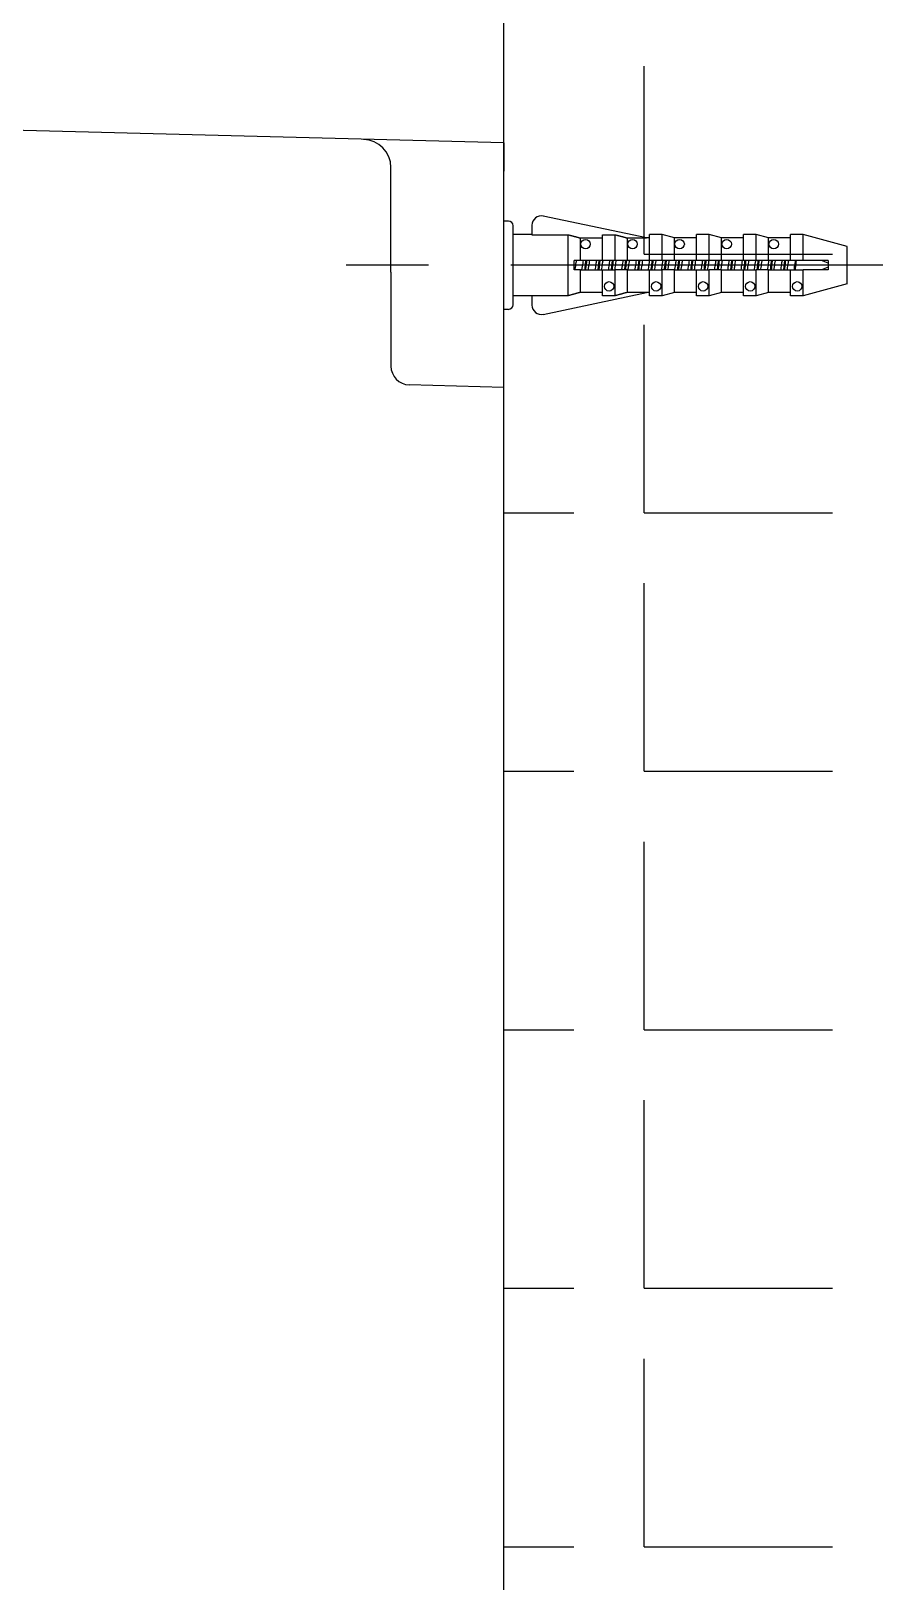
# Model space of a CAD drawing. Header units: millimetres. Extents: x 5066 to 5486, y -1867 to -1273.
# Drawn here: x 5409.86 to 5427.81, y -1768.16 to -1735.16 of the extents above; entities that cross this region are included whole.
import ezdxf

# ---------------------------------------------------------------- set-up
doc = ezdxf.new("R2010")
doc.units = ezdxf.units.MM
doc.header["$LTSCALE"] = 7
doc.header["$MEASUREMENT"] = 0
doc.linetypes.add('CENTER', pattern=[2, 1.25, -0.25, 0.25, -0.25])
for name, color, linetype in [('CL', 1, 'CENTER'), ('DWG', 7, 'CONTINUOUS'), ('HT', 3, 'CONTINUOUS')]:
    doc.layers.add(name, color=color, linetype=linetype)

msp = doc.modelspace()

# ---------------------------------------------------------------- linework, layer by layer
at = {"layer": 'CL', "color": 1, "linetype": 'CENTER'}
msp.add_line((5428.812, -1740.142), (5415.912, -1740.142), dxfattribs=at)
at = {"layer": 'DWG'}
for p, q in [((5419.912, -1737.542), (5419.912, -1731.544)), ((5419.912, -1737.542), (5392.204, -1736.816)), ((5419.912, -1737.542), (5419.912, -1738.142)), ((5417.512, -1738.089), (5417.512, -1738.064)), ((5417.512, -1740.29), (5417.512, -1738.089)), ((5419.912, -1740.343), (5419.912, -1738.142)), ((5422.947, -1739.563), (5420.753, -1739.096)), ((5420.012, -1739.202), (5419.912, -1739.202)), ((5420.112, -1740.982), (5420.112, -1739.302)), ((5420.512, -1739.292), (5420.512, -1739.493)), ((5420.512, -1739.492), (5420.112, -1739.492)), ((5420.512, -1739.493), (5421.279, -1739.493)), ((5421.279, -1740.791), (5421.279, -1739.493)), ((5421.54, -1739.563), (5422.012, -1739.563)), ((5421.54, -1740.042), (5421.54, -1739.563)), ((5422.012, -1740.042), (5422.012, -1739.493)), ((5422.012, -1739.493), (5422.279, -1739.493)), ((5422.279, -1740.042), (5422.279, -1739.493)), ((5422.54, -1740.042), (5422.54, -1739.563)), ((5422.54, -1739.563), (5422.947, -1739.563)), ((5423.012, -1739.562), (5422.944, -1739.562)), ((5423.279, -1739.492), (5423.012, -1739.492)), ((5423.012, -1740.042), (5423.012, -1739.492)), ((5423.279, -1740.042), (5423.279, -1739.492)), ((5423.54, -1739.562), (5423.279, -1739.492)), ((5423.54, -1740.042), (5423.54, -1739.562)), ((5424.012, -1739.562), (5423.54, -1739.562)), ((5424.279, -1739.492), (5424.012, -1739.492)), ((5424.012, -1740.042), (5424.012, -1739.492)), ((5424.279, -1740.042), (5424.279, -1739.492)), ((5424.54, -1739.562), (5424.279, -1739.492)), ((5425.012, -1739.562), (5424.54, -1739.562)), ((5424.54, -1740.042), (5424.54, -1739.562)), ((5425.012, -1740.042), (5425.012, -1739.492)), ((5425.279, -1739.492), (5425.012, -1739.492)), ((5425.279, -1740.042), (5425.279, -1739.492)), ((5425.54, -1739.562), (5425.279, -1739.492)), ((5426.012, -1739.562), (5425.54, -1739.562)), ((5425.54, -1740.042), (5425.54, -1739.562)), ((5426.012, -1740.042), (5426.012, -1739.492)), ((5426.279, -1739.492), (5426.012, -1739.492)), ((5427.212, -1739.742), (5426.279, -1739.492)), ((5426.279, -1740.042), (5426.279, -1739.492)), ((5427.212, -1740.542), (5427.212, -1739.742)), ((5421.412, -1740.242), (5421.412, -1740.042)), ((5421.54, -1740.042), (5421.412, -1740.042)), ((5422.012, -1740.042), (5421.54, -1740.042)), ((5422.279, -1740.042), (5422.012, -1740.042)), ((5422.54, -1740.042), (5422.279, -1740.042)), ((5423.012, -1740.042), (5422.54, -1740.042)), ((5423.279, -1740.042), (5423.012, -1740.042)), ((5423.54, -1740.042), (5423.279, -1740.042)), ((5424.012, -1740.042), (5423.54, -1740.042)), ((5424.279, -1740.042), (5424.012, -1740.042)), ((5424.54, -1740.042), (5424.279, -1740.042)), ((5425.012, -1740.042), (5424.54, -1740.042)), ((5425.279, -1740.042), (5425.012, -1740.042)), ((5425.54, -1740.042), (5425.279, -1740.042)), ((5426.012, -1740.042), (5425.54, -1740.042)), ((5426.279, -1740.042), (5426.012, -1740.042)), ((5426.812, -1740.042), (5426.279, -1740.042)), ((5426.812, -1740.101), (5426.67, -1740.042)), ((5426.812, -1740.042), (5426.812, -1740.242)), ((5417.512, -1740.29), (5417.512, -1742.289)), ((5419.912, -1742.742), (5419.912, -1740.343)), ((5421.54, -1740.242), (5421.412, -1740.242)), ((5421.54, -1740.721), (5421.54, -1740.242)), ((5421.54, -1740.242), (5422.012, -1740.242)), ((5422.012, -1740.791), (5422.012, -1740.242)), ((5422.012, -1740.242), (5422.279, -1740.242)), ((5422.279, -1740.791), (5422.279, -1740.242)), ((5422.54, -1740.242), (5422.279, -1740.242)), ((5422.54, -1740.721), (5422.54, -1740.242)), ((5422.54, -1740.242), (5423.012, -1740.242)), ((5423.012, -1740.792), (5423.012, -1740.242)), ((5423.012, -1740.242), (5423.279, -1740.242)), ((5423.279, -1740.792), (5423.279, -1740.242)), ((5423.54, -1740.242), (5423.279, -1740.242)), ((5423.54, -1740.722), (5423.54, -1740.242)), ((5423.54, -1740.242), (5424.012, -1740.242)), ((5424.012, -1740.242), (5424.279, -1740.242)), ((5424.012, -1740.792), (5424.012, -1740.242)), ((5424.279, -1740.792), (5424.279, -1740.242)), ((5424.54, -1740.242), (5424.279, -1740.242)), ((5424.54, -1740.722), (5424.54, -1740.242)), ((5424.54, -1740.242), (5425.012, -1740.242)), ((5425.012, -1740.792), (5425.012, -1740.242)), ((5425.012, -1740.242), (5425.279, -1740.242)), ((5425.279, -1740.792), (5425.279, -1740.242)), ((5425.54, -1740.242), (5425.279, -1740.242)), ((5425.54, -1740.722), (5425.54, -1740.242)), ((5425.54, -1740.242), (5426.012, -1740.242)), ((5426.012, -1740.792), (5426.012, -1740.242)), ((5426.012, -1740.242), (5426.279, -1740.242)), ((5426.279, -1740.792), (5426.279, -1740.242)), ((5426.812, -1740.242), (5426.279, -1740.242)), ((5426.812, -1740.183), (5426.67, -1740.242)), ((5420.753, -1741.188), (5422.947, -1740.721)), ((5422.012, -1740.721), (5421.54, -1740.721)), ((5422.947, -1740.721), (5422.54, -1740.721)), ((5423.012, -1740.722), (5422.944, -1740.722)), ((5423.54, -1740.722), (5423.279, -1740.792)), ((5424.012, -1740.722), (5423.54, -1740.722)), ((5424.54, -1740.722), (5424.279, -1740.792)), ((5425.012, -1740.722), (5424.54, -1740.722)), ((5425.54, -1740.722), (5425.279, -1740.792)), ((5426.012, -1740.722), (5425.54, -1740.722)), ((5427.212, -1740.542), (5426.279, -1740.792)), ((5420.512, -1740.792), (5420.112, -1740.792)), ((5421.279, -1740.791), (5420.512, -1740.791)), ((5420.512, -1740.791), (5420.512, -1740.992)), ((5422.279, -1740.791), (5422.012, -1740.791)), ((5423.279, -1740.792), (5423.012, -1740.792)), ((5424.279, -1740.792), (5424.012, -1740.792)), ((5425.279, -1740.792), (5425.012, -1740.792)), ((5426.279, -1740.792), (5426.012, -1740.792)), ((5420.012, -1741.082), (5419.912, -1741.082)), ((5419.912, -1742.742), (5417.901, -1742.689))]:
    msp.add_line(p, q, dxfattribs=at)
for centre in [(5421.652, -1739.692), (5422.652, -1739.692), (5423.652, -1739.692), (5424.652, -1739.692), (5425.652, -1739.692), (5422.152, -1740.592), (5423.152, -1740.592), (5424.152, -1740.592), (5425.152, -1740.592), (5426.152, -1740.592)]:
    msp.add_circle(centre, 0.1, dxfattribs=at)
for centre, radius, start, end in [((5416.912, -1738.064), 0.6, 0, 88.5), ((5420.712, -1739.292), 0.2, 78, 180), ((5420.012, -1739.302), 0.1, 0, 90), ((5420.012, -1740.982), 0.1, 270, 0), ((5420.712, -1740.992), 0.2, 180, 282), ((5417.912, -1742.289), 0.4, 180, 268.5)]:
    msp.add_arc(centre, radius, start, end, dxfattribs=at)
for points, weights in [([(5421.279, -1739.493), (5421.417, -1739.53), (5421.54, -1739.563)], [1, 1.00162723805, 1]), ([(5422.279, -1739.493), (5422.417, -1739.53), (5422.54, -1739.563)], [1, 1.00162723817, 1]), ([(5421.54, -1740.721), (5421.417, -1740.754), (5421.279, -1740.791)], [1, 1.00162723754, 1]), ([(5422.54, -1740.721), (5422.417, -1740.754), (5422.279, -1740.791)], [1, 1.001627238, 1])]:
    msp.add_rational_spline(points, weights, degree=2, dxfattribs=at)
for points, knots in [([(5421.429, -1740.242), (5421.43, -1740.236), (5421.438, -1740.185), (5421.448, -1740.115), (5421.457, -1740.055), (5421.459, -1740.042)], [53.0672382, 53.0672382, 53.0672382, 53.0672382, 53.1280746, 53.6067059, 53.746912, 53.746912, 53.746912, 53.746912]), ([(5421.575, -1740.242), (5421.582, -1740.197), (5421.593, -1740.127), (5421.603, -1740.061), (5421.606, -1740.042)], [59.3504235, 59.3504235, 59.3504235, 59.3504235, 59.8289128, 60.0300973, 60.0300973, 60.0300973, 60.0300973]), ([(5421.637, -1740.242), (5421.64, -1740.213), (5421.648, -1740.145), (5421.655, -1740.078), (5421.66, -1740.042)], [59.4375802, 59.4375802, 59.4375802, 59.4375802, 59.6657167, 59.9429407, 59.9429407, 59.9429407, 59.9429407]), ([(5421.657, -1740.242), (5421.658, -1740.234), (5421.665, -1740.168), (5421.673, -1740.099), (5421.68, -1740.042)], [59.4375802, 59.4375802, 59.4375802, 59.4375802, 59.4986323, 59.9429407, 59.9429407, 59.9429407, 59.9429407]), ([(5421.711, -1740.242), (5421.718, -1740.197), (5421.728, -1740.127), (5421.738, -1740.061), (5421.741, -1740.042)], [59.3504235, 59.3504235, 59.3504235, 59.3504235, 59.8289128, 60.0300973, 60.0300973, 60.0300973, 60.0300973]), ([(5421.857, -1740.242), (5421.864, -1740.203), (5421.874, -1740.134), (5421.884, -1740.067), (5421.888, -1740.042)], [65.6336088, 65.6336088, 65.6336088, 65.6336088, 66.0511198, 66.3132826, 66.3132826, 66.3132826, 66.3132826]), ([(5421.919, -1740.242), (5421.923, -1740.208), (5421.93, -1740.141), (5421.938, -1740.073), (5421.942, -1740.042)], [65.7207655, 65.7207655, 65.7207655, 65.7207655, 65.9832632, 66.226126, 66.226126, 66.226126, 66.226126]), ([(5421.939, -1740.242), (5421.939, -1740.24), (5421.947, -1740.176), (5421.954, -1740.107), (5421.961, -1740.043), (5421.962, -1740.042)], [65.7207655, 65.7207655, 65.7207655, 65.7207655, 65.7363921, 66.2162198, 66.226126, 66.226126, 66.226126, 66.226126]), ([(5421.993, -1740.242), (5421.999, -1740.203), (5422.009, -1740.134), (5422.019, -1740.067), (5422.023, -1740.042)], [65.6336088, 65.6336088, 65.6336088, 65.6336088, 66.0511198, 66.3132826, 66.3132826, 66.3132826, 66.3132826]), ([(5422.139, -1740.242), (5422.145, -1740.208), (5422.155, -1740.14), (5422.165, -1740.072), (5422.17, -1740.042)], [71.9167941, 71.9167941, 71.9167941, 71.9167941, 72.2733267, 72.5964679, 72.5964679, 72.5964679, 72.5964679]), ([(5422.201, -1740.242), (5422.205, -1740.204), (5422.213, -1740.136), (5422.22, -1740.069), (5422.224, -1740.042)], [72.0039508, 72.0039508, 72.0039508, 72.0039508, 72.3008097, 72.5093113, 72.5093113, 72.5093113, 72.5093113]), ([(5422.221, -1740.242), (5422.228, -1740.184), (5422.235, -1740.115), (5422.243, -1740.049), (5422.244, -1740.042)], [72.0039508, 72.0039508, 72.0039508, 72.0039508, 72.4539796, 72.5093113, 72.5093113, 72.5093113, 72.5093113]), ([(5422.275, -1740.242), (5422.28, -1740.208), (5422.29, -1740.14), (5422.3, -1740.072), (5422.305, -1740.042)], [71.9167941, 71.9167941, 71.9167941, 71.9167941, 72.2733267, 72.5964679, 72.5964679, 72.5964679, 72.5964679]), ([(5422.421, -1740.242), (5422.426, -1740.214), (5422.436, -1740.147), (5422.446, -1740.078), (5422.452, -1740.042)], [78.1999794, 78.1999794, 78.1999794, 78.1999794, 78.4955336, 78.8796532, 78.8796532, 78.8796532, 78.8796532]), ([(5422.483, -1740.242), (5422.488, -1740.199), (5422.495, -1740.131), (5422.503, -1740.064), (5422.506, -1740.042)], [78.2871361, 78.2871361, 78.2871361, 78.2871361, 78.6183562, 78.7924966, 78.7924966, 78.7924966, 78.7924966]), ([(5422.503, -1740.242), (5422.509, -1740.19), (5422.517, -1740.121), (5422.524, -1740.055), (5422.526, -1740.042)], [78.2871361, 78.2871361, 78.2871361, 78.2871361, 78.6917395, 78.7924966, 78.7924966, 78.7924966, 78.7924966]), ([(5422.557, -1740.242), (5422.561, -1740.214), (5422.571, -1740.147), (5422.582, -1740.078), (5422.587, -1740.042)], [78.1999794, 78.1999794, 78.1999794, 78.1999794, 78.4955336, 78.8796532, 78.8796532, 78.8796532, 78.8796532]), ([(5422.703, -1740.242), (5422.707, -1740.22), (5422.717, -1740.153), (5422.727, -1740.084), (5422.734, -1740.042)], [84.4831647, 84.4831647, 84.4831647, 84.4831647, 84.7177406, 85.1628386, 85.1628386, 85.1628386, 85.1628386]), ([(5422.765, -1740.242), (5422.765, -1740.24), (5422.771, -1740.193), (5422.778, -1740.125), (5422.786, -1740.06), (5422.788, -1740.042)], [84.5703214, 84.5703214, 84.5703214, 84.5703214, 84.5849278, 84.9359026, 85.0756819, 85.0756819, 85.0756819, 85.0756819]), ([(5422.785, -1740.242), (5422.79, -1740.196), (5422.798, -1740.127), (5422.805, -1740.061), (5422.808, -1740.042)], [84.5703214, 84.5703214, 84.5703214, 84.5703214, 84.9294993, 85.0756819, 85.0756819, 85.0756819, 85.0756819]), ([(5422.839, -1740.242), (5422.842, -1740.22), (5422.852, -1740.153), (5422.863, -1740.084), (5422.869, -1740.042)], [84.4831647, 84.4831647, 84.4831647, 84.4831647, 84.7177406, 85.1628386, 85.1628386, 85.1628386, 85.1628386]), ([(5422.985, -1740.242), (5422.988, -1740.226), (5422.998, -1740.162), (5423.008, -1740.092), (5423.015, -1740.045), (5423.016, -1740.042)], [90.76635, 90.76635, 90.76635, 90.76635, 90.9399475, 91.4185788, 91.4460239, 91.4460239, 91.4460239, 91.4460239]), ([(5423.047, -1740.242), (5423.048, -1740.236), (5423.054, -1740.184), (5423.061, -1740.115), (5423.068, -1740.056), (5423.07, -1740.042)], [90.8535067, 90.8535067, 90.8535067, 90.8535067, 90.9024743, 91.2534491, 91.3588672, 91.3588672, 91.3588672, 91.3588672]), ([(5423.067, -1740.242), (5423.072, -1740.201), (5423.079, -1740.134), (5423.087, -1740.067), (5423.09, -1740.042)], [90.8535067, 90.8535067, 90.8535067, 90.8535067, 91.1672592, 91.3588672, 91.3588672, 91.3588672, 91.3588672]), ([(5423.121, -1740.242), (5423.123, -1740.226), (5423.133, -1740.162), (5423.143, -1740.092), (5423.151, -1740.045), (5423.151, -1740.042)], [90.76635, 90.76635, 90.76635, 90.76635, 90.9399475, 91.4185788, 91.4460239, 91.4460239, 91.4460239, 91.4460239]), ([(5423.267, -1740.242), (5423.269, -1740.231), (5423.278, -1740.175), (5423.288, -1740.105), (5423.296, -1740.05), (5423.298, -1740.042)], [97.0495354, 97.0495354, 97.0495354, 97.0495354, 97.1621545, 97.6407858, 97.7292092, 97.7292092, 97.7292092, 97.7292092]), ([(5423.329, -1740.242), (5423.33, -1740.231), (5423.337, -1740.175), (5423.344, -1740.106), (5423.351, -1740.051), (5423.352, -1740.042)], [97.136692, 97.136692, 97.136692, 97.136692, 97.2200208, 97.5709956, 97.6420525, 97.6420525, 97.6420525, 97.6420525]), ([(5423.349, -1740.242), (5423.353, -1740.207), (5423.361, -1740.14), (5423.368, -1740.073), (5423.372, -1740.042)], [97.136692, 97.136692, 97.136692, 97.136692, 97.405019, 97.6420525, 97.6420525, 97.6420525, 97.6420525]), ([(5423.403, -1740.242), (5423.404, -1740.231), (5423.413, -1740.175), (5423.423, -1740.105), (5423.432, -1740.05), (5423.433, -1740.042)], [97.0495354, 97.0495354, 97.0495354, 97.0495354, 97.1621545, 97.6407858, 97.7292092, 97.7292092, 97.7292092, 97.7292092]), ([(5423.549, -1740.242), (5423.55, -1740.237), (5423.558, -1740.187), (5423.568, -1740.117), (5423.578, -1740.056), (5423.58, -1740.042)], [103.3327207, 103.3327207, 103.3327207, 103.3327207, 103.3843614, 103.8629927, 104.0123945, 104.0123945, 104.0123945, 104.0123945]), ([(5423.611, -1740.242), (5423.613, -1740.227), (5423.62, -1740.165), (5423.627, -1740.097), (5423.633, -1740.047), (5423.634, -1740.042)], [103.4198773, 103.4198773, 103.4198773, 103.4198773, 103.5375673, 103.8885421, 103.9252378, 103.9252378, 103.9252378, 103.9252378]), ([(5423.631, -1740.242), (5423.634, -1740.213), (5423.642, -1740.146), (5423.649, -1740.078), (5423.654, -1740.042)], [103.4198773, 103.4198773, 103.4198773, 103.4198773, 103.6427788, 103.9252378, 103.9252378, 103.9252378, 103.9252378]), ([(5423.685, -1740.242), (5423.686, -1740.237), (5423.693, -1740.187), (5423.704, -1740.117), (5423.713, -1740.056), (5423.715, -1740.042)], [103.3327207, 103.3327207, 103.3327207, 103.3327207, 103.3843614, 103.8629927, 104.0123945, 104.0123945, 104.0123945, 104.0123945]), ([(5423.831, -1740.242), (5423.838, -1740.198), (5423.848, -1740.128), (5423.859, -1740.062), (5423.862, -1740.042)], [109.615906, 109.615906, 109.615906, 109.615906, 110.0851996, 110.2955798, 110.2955798, 110.2955798, 110.2955798]), ([(5423.893, -1740.242), (5423.895, -1740.222), (5423.903, -1740.156), (5423.91, -1740.088), (5423.916, -1740.042), (5423.916, -1740.042)], [109.7030626, 109.7030626, 109.7030626, 109.7030626, 109.8551137, 110.2060885, 110.2084231, 110.2084231, 110.2084231, 110.2084231]), ([(5423.913, -1740.242), (5423.916, -1740.219), (5423.923, -1740.152), (5423.931, -1740.084), (5423.936, -1740.042)], [109.7030626, 109.7030626, 109.7030626, 109.7030626, 109.8805387, 110.2084231, 110.2084231, 110.2084231, 110.2084231]), ([(5423.967, -1740.242), (5423.974, -1740.198), (5423.984, -1740.128), (5423.994, -1740.062), (5423.997, -1740.042)], [109.615906, 109.615906, 109.615906, 109.615906, 110.0851996, 110.2955798, 110.2955798, 110.2955798, 110.2955798]), ([(5424.113, -1740.242), (5424.119, -1740.203), (5424.13, -1740.135), (5424.14, -1740.068), (5424.144, -1740.042)], [115.8990913, 115.8990913, 115.8990913, 115.8990913, 116.3074066, 116.5787651, 116.5787651, 116.5787651, 116.5787651]), ([(5424.175, -1740.242), (5424.178, -1740.218), (5424.185, -1740.151), (5424.193, -1740.083), (5424.198, -1740.042)], [115.9862479, 115.9862479, 115.9862479, 115.9862479, 116.1726602, 116.4916084, 116.4916084, 116.4916084, 116.4916084]), ([(5424.195, -1740.242), (5424.197, -1740.225), (5424.204, -1740.159), (5424.212, -1740.09), (5424.218, -1740.042)], [115.9862479, 115.9862479, 115.9862479, 115.9862479, 116.1182985, 116.4916084, 116.4916084, 116.4916084, 116.4916084]), ([(5424.249, -1740.242), (5424.255, -1740.203), (5424.265, -1740.135), (5424.275, -1740.068), (5424.279, -1740.042)], [115.8990913, 115.8990913, 115.8990913, 115.8990913, 116.3074066, 116.5787651, 116.5787651, 116.5787651, 116.5787651]), ([(5424.395, -1740.242), (5424.4, -1740.209), (5424.411, -1740.141), (5424.421, -1740.073), (5424.426, -1740.042)], [122.1822766, 122.1822766, 122.1822766, 122.1822766, 122.5296135, 122.8619504, 122.8619504, 122.8619504, 122.8619504]), ([(5424.457, -1740.242), (5424.46, -1740.213), (5424.468, -1740.146), (5424.475, -1740.079), (5424.48, -1740.042)], [122.2694332, 122.2694332, 122.2694332, 122.2694332, 122.4902067, 122.7747937, 122.7747937, 122.7747937, 122.7747937]), ([(5424.477, -1740.242), (5424.478, -1740.231), (5424.486, -1740.165), (5424.493, -1740.096), (5424.5, -1740.042)], [122.2694332, 122.2694332, 122.2694332, 122.2694332, 122.3560583, 122.7747937, 122.7747937, 122.7747937, 122.7747937]), ([(5424.531, -1740.242), (5424.536, -1740.209), (5424.546, -1740.141), (5424.556, -1740.073), (5424.561, -1740.042)], [122.1822766, 122.1822766, 122.1822766, 122.1822766, 122.5296135, 122.8619504, 122.8619504, 122.8619504, 122.8619504]), ([(5424.677, -1740.242), (5424.682, -1740.215), (5424.692, -1740.148), (5424.702, -1740.079), (5424.708, -1740.042)], [128.4654619, 128.4654619, 128.4654619, 128.4654619, 128.7518204, 129.1451357, 129.1451357, 129.1451357, 129.1451357]), ([(5424.739, -1740.242), (5424.743, -1740.209), (5424.75, -1740.142), (5424.758, -1740.074), (5424.762, -1740.042)], [128.5526185, 128.5526185, 128.5526185, 128.5526185, 128.8077532, 129.0579791, 129.0579791, 129.0579791, 129.0579791]), ([(5424.759, -1740.242), (5424.76, -1740.237), (5424.767, -1740.171), (5424.775, -1740.102), (5424.782, -1740.042)], [128.5526185, 128.5526185, 128.5526185, 128.5526185, 128.5938182, 129.0579791, 129.0579791, 129.0579791, 129.0579791]), ([(5424.813, -1740.242), (5424.817, -1740.215), (5424.827, -1740.148), (5424.837, -1740.079), (5424.843, -1740.042)], [128.4654619, 128.4654619, 128.4654619, 128.4654619, 128.7518204, 129.1451357, 129.1451357, 129.1451357, 129.1451357]), ([(5424.959, -1740.242), (5424.963, -1740.221), (5424.973, -1740.154), (5424.983, -1740.085), (5424.99, -1740.042)], [134.7486472, 134.7486472, 134.7486472, 134.7486472, 134.9740274, 135.428321, 135.428321, 135.428321, 135.428321]), ([(5425.021, -1740.242), (5425.025, -1740.205), (5425.033, -1740.137), (5425.04, -1740.07), (5425.044, -1740.042)], [134.8358038, 134.8358038, 134.8358038, 134.8358038, 135.1252996, 135.3411644, 135.3411644, 135.3411644, 135.3411644]), ([(5425.041, -1740.242), (5425.048, -1740.181), (5425.056, -1740.111), (5425.063, -1740.046), (5425.064, -1740.042)], [134.8358038, 134.8358038, 134.8358038, 134.8358038, 135.3114057, 135.3411644, 135.3411644, 135.3411644, 135.3411644]), ([(5425.095, -1740.242), (5425.098, -1740.221), (5425.108, -1740.154), (5425.118, -1740.085), (5425.125, -1740.042)], [134.7486472, 134.7486472, 134.7486472, 134.7486472, 134.9740274, 135.428321, 135.428321, 135.428321, 135.428321]), ([(5425.241, -1740.242), (5425.244, -1740.226), (5425.253, -1740.164), (5425.264, -1740.094), (5425.271, -1740.045), (5425.272, -1740.042)], [141.0318325, 141.0318325, 141.0318325, 141.0318325, 141.1962343, 141.6748656, 141.7115063, 141.7115063, 141.7115063, 141.7115063]), ([(5425.303, -1740.242), (5425.308, -1740.2), (5425.315, -1740.132), (5425.323, -1740.065), (5425.326, -1740.042)], [141.1189892, 141.1189892, 141.1189892, 141.1189892, 141.4428461, 141.6243497, 141.6243497, 141.6243497, 141.6243497]), ([(5425.323, -1740.242), (5425.329, -1740.186), (5425.337, -1740.118), (5425.344, -1740.052), (5425.346, -1740.042)], [141.1189892, 141.1189892, 141.1189892, 141.1189892, 141.5491655, 141.6243497, 141.6243497, 141.6243497, 141.6243497]), ([(5425.377, -1740.242), (5425.379, -1740.226), (5425.389, -1740.164), (5425.399, -1740.094), (5425.407, -1740.045), (5425.407, -1740.042)], [141.0318325, 141.0318325, 141.0318325, 141.0318325, 141.1962343, 141.6748656, 141.7115063, 141.7115063, 141.7115063, 141.7115063]), ([(5425.523, -1740.242), (5425.525, -1740.232), (5425.534, -1740.176), (5425.544, -1740.106), (5425.552, -1740.051), (5425.554, -1740.042)], [147.3150178, 147.3150178, 147.3150178, 147.3150178, 147.4184412, 147.8970725, 147.9946916, 147.9946916, 147.9946916, 147.9946916]), ([(5425.585, -1740.242), (5425.585, -1740.241), (5425.59, -1740.195), (5425.598, -1740.127), (5425.605, -1740.061), (5425.608, -1740.042)], [147.4021745, 147.4021745, 147.4021745, 147.4021745, 147.4094178, 147.7603926, 147.907535, 147.907535, 147.907535, 147.907535]), ([(5425.605, -1740.242), (5425.611, -1740.192), (5425.618, -1740.124), (5425.626, -1740.058), (5425.628, -1740.042)], [147.4021745, 147.4021745, 147.4021745, 147.4021745, 147.7869254, 147.907535, 147.907535, 147.907535, 147.907535]), ([(5425.659, -1740.242), (5425.66, -1740.232), (5425.669, -1740.176), (5425.679, -1740.106), (5425.688, -1740.051), (5425.689, -1740.042)], [147.3150178, 147.3150178, 147.3150178, 147.3150178, 147.4184412, 147.8970725, 147.9946916, 147.9946916, 147.9946916, 147.9946916]), ([(5425.805, -1740.242), (5425.806, -1740.238), (5425.814, -1740.188), (5425.824, -1740.119), (5425.833, -1740.057), (5425.836, -1740.042)], [153.5982031, 153.5982031, 153.5982031, 153.5982031, 153.6406482, 154.1192795, 154.2778769, 154.2778769, 154.2778769, 154.2778769]), ([(5425.867, -1740.242), (5425.868, -1740.237), (5425.873, -1740.186), (5425.881, -1740.117), (5425.888, -1740.057), (5425.89, -1740.042)], [153.6853598, 153.6853598, 153.6853598, 153.6853598, 153.7269643, 154.0779391, 154.1907203, 154.1907203, 154.1907203, 154.1907203]), ([(5425.887, -1740.242), (5425.892, -1740.198), (5425.9, -1740.13), (5425.907, -1740.063), (5425.91, -1740.042)], [153.6853598, 153.6853598, 153.6853598, 153.6853598, 154.0246852, 154.1907203, 154.1907203, 154.1907203, 154.1907203]), ([(5425.941, -1740.242), (5425.941, -1740.238), (5425.949, -1740.188), (5425.959, -1740.119), (5425.969, -1740.057), (5425.971, -1740.042)], [153.5982031, 153.5982031, 153.5982031, 153.5982031, 153.6406482, 154.1192795, 154.2778769, 154.2778769, 154.2778769, 154.2778769]), ([(5426.087, -1740.242), (5426.094, -1740.199), (5426.104, -1740.129), (5426.115, -1740.063), (5426.118, -1740.042)], [159.8813884, 159.8813884, 159.8813884, 159.8813884, 160.3414864, 160.5610622, 160.5610622, 160.5610622, 160.5610622]), ([(5426.13, -1740.042), (5426.13, -1740.043), (5426.13, -1740.045), (5426.125, -1740.086), (5426.12, -1740.129), (5426.113, -1740.195), (5426.11, -1740.219), (5426.108, -1740.242)], [-9.314213, -9.314213, -9.314213, -9.314213, -9.293289, -9.293289, -8.645182, -8.645182, -8.283, -8.283, -8.283, -8.283])]:
    msp.add_open_spline(points, degree=3, knots=knots, dxfattribs=at)
at = {"layer": 'HT', "ltscale": 0.5}
for p, q in [((5419.912, -1830.377), (5419.912, -1480.377)), ((5422.9, -1739.91), (5422.9, -1735.91)), ((5422.9, -1739.91), (5426.9, -1739.91)), ((5422.9, -1745.41), (5422.9, -1741.41)), ((5419.912, -1745.41), (5421.4, -1745.41)), ((5422.9, -1745.41), (5426.9, -1745.41)), ((5422.9, -1750.91), (5422.9, -1746.91)), ((5419.912, -1750.91), (5421.4, -1750.91)), ((5422.9, -1750.91), (5426.9, -1750.91)), ((5422.9, -1756.41), (5422.9, -1752.41)), ((5419.912, -1756.41), (5421.4, -1756.41)), ((5422.9, -1756.41), (5426.9, -1756.41)), ((5422.9, -1761.91), (5422.9, -1757.91)), ((5419.912, -1761.91), (5421.4, -1761.91)), ((5422.9, -1761.91), (5426.9, -1761.91)), ((5422.9, -1767.41), (5422.9, -1763.41)), ((5419.912, -1767.41), (5421.4, -1767.41)), ((5422.9, -1767.41), (5426.9, -1767.41))]:
    msp.add_line(p, q, dxfattribs=at)

doc.saveas('drawing.dxf')
